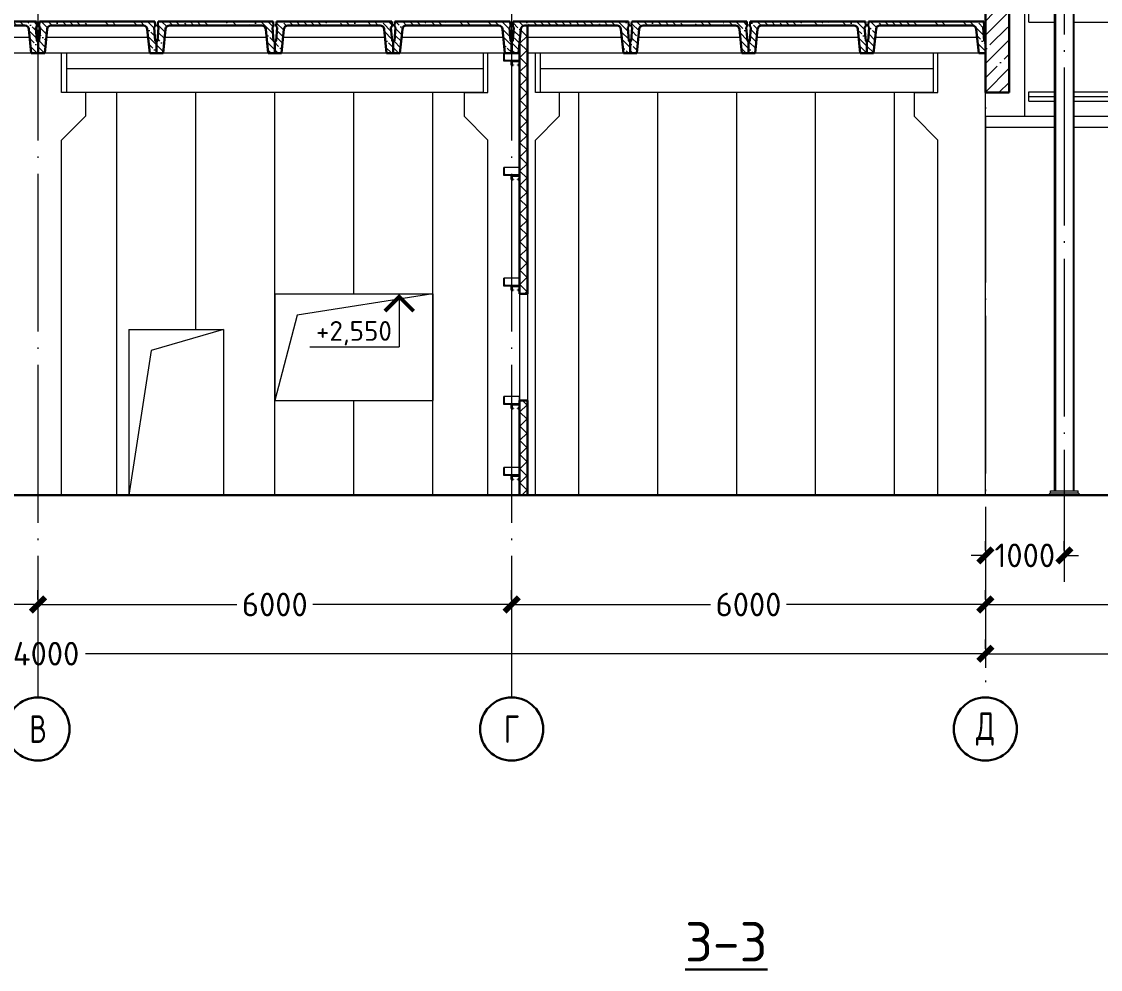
# Model space of a CAD drawing. Extents: x -965262 to 1142518, y -357520 to 71675.
# Drawn here: x -313554 to -299888, y -201504 to -189498 of the extents above; entities that cross this region are included whole.
import ezdxf

# ---------------------------------------------------------------- set-up
doc = ezdxf.new("R2010")
doc.units = 0
doc.header["$LTSCALE"] = 10
doc.linetypes.add('DOTE', pattern=[2.42, 2, -0.2, 0.02, -0.2])
doc.layers.get('0').update_dxf_attribs({"linetype": 'CONTINUOUS', "lineweight": 30})
doc.layers.get('Defpoints').update_dxf_attribs({"linetype": 'CONTINUOUS'})
doc.layers.add('DOTE', color=7, linetype='DOTE', lineweight=9)
doc.styles.add('GOST 2.304', font='isocpeur.ttf', dxfattribs={"width": 0.75, "height": 250})
doc.styles.get("Standard").update_dxf_attribs({"font": 'isocpeur.ttf', "height": 300})
doc.dimstyles.get("Standard").update_dxf_attribs({"dimscale": 100, "dimtxt": 300, "dimasz": 1.8, "dimexe": 1.8, "dimexo": 0.625, "dimgap": 0.9, "dimtad": 0, "dimdec": 0, "dimzin": 0, "dimdsep": 46, "dimtxsty": 'Standard', "dimblk": 'ARCHTICK', "dimcen": 0.9, "dimclrd": 256, "dimclre": 256, "dimclrt": 256, "dimadec": 0, "dimazin": 0, "dimtfac": 1, "dimtdec": 0, "dimtofl": 0, "dimtmove": 0, "dimatfit": 3, "dimfxl": 1, "dimtolj": 1, "dimtzin": 0, "dimlwd": 15, "dimlwe": 15, "dimarcsym": 0})

# ---------------------------------------------------------------- blocks, each defined once
blk = doc.blocks.new('Ось7')
at = {"lineweight": 15}
for p, q in [((1025615, 192677), (1025615, 203278)), ((1025636, 203278), (1025636, 192677)), ((1025978, 203269), (1025978, 192677)), ((1025999, 192677), (1025999, 203268)), ((1025538, 192639), (1025538, 192677)), ((1025538, 192677), (1026076, 192677)), ((1025538, 192639), (1026076, 192639)), ((1026076, 192639), (1026076, 192677))]:
    blk.add_line(p, q, dxfattribs=at)
blk = doc.blocks.new('y')
at = {"lineweight": 15}
h = blk.add_hatch(dxfattribs=at)
h.set_pattern_fill('ANSI35', color=256, scale=20, angle=90, style=0)
h.set_pattern_definition([(135, (-71939.62, 175751.51), (-89.80256, -89.80256), []), (135, (-71939.62, 175841.31), (-89.80256, -89.80256), [158.75, -31.75, 0, -31.75])])
edge = h.paths.add_edge_path()
edge.add_ellipse((16946, 173768), major_axis=(35.4, 35.4), ratio=1, start_angle=45, end_angle=129.2894)
edge.add_line((16896, 173773), (16866, 173468))
edge.add_line((16866, 173468), (16781, 173468))
edge.add_line((16781, 173468), (16781, 173608))
edge.add_line((16781, 173608), (16796, 173623))
edge.add_line((16796, 173623), (16809, 173793))
edge.add_line((16809, 173793), (16796, 173808))
edge.add_line((16796, 173808), (16801, 173868))
edge.add_line((16801, 173868), (18261, 173868))
edge.add_line((18261, 173868), (18265, 173808))
edge.add_line((18265, 173808), (18252, 173793))
edge.add_line((18252, 173793), (18266, 173623))
edge.add_line((18266, 173623), (18281, 173608))
edge.add_line((18281, 173608), (18281, 173468))
edge.add_line((18281, 173468), (18196, 173468))
edge.add_line((18196, 173468), (18165, 173773))
edge.add_ellipse((18115, 173768), major_axis=(-35.4, 35.4), ratio=1, start_angle=230.7106, end_angle=315)
edge.add_line((18115, 173818), (16946, 173818))
h.paths.add_polyline_path([(17611, 173818), (17451, 173818), (17451, 173868), (17611, 173868)], flags=17)
h.paths.add_polyline_path([(17961, 173818), (17801, 173818), (17801, 173868), (17961, 173868)], flags=17)
for p, q in [((16801, 173868), (16796, 173808)), ((18261, 173868), (16801, 173868)), ((18261, 173868), (18265, 173808)), ((16809, 173793), (16796, 173808)), ((16809, 173793), (16796, 173623)), ((16896, 173773), (16866, 173468)), ((18115, 173818), (16946, 173818)), ((18165, 173773), (18196, 173468)), ((18252, 173793), (18265, 173808)), ((18252, 173793), (18266, 173623)), ((16781, 173608), (16796, 173623)), ((16781, 173608), (16781, 173468)), ((18281, 173608), (18266, 173623)), ((18281, 173608), (18281, 173468)), ((18281, 173608), (18281, 173468)), ((16781, 173468), (16866, 173468)), ((18281, 173468), (18196, 173468))]:
    blk.add_line(p, q)
for p, q in [((18176, 173668), (16886, 173668)), ((18196, 173468), (16866, 173468))]:
    blk.add_line(p, q, dxfattribs=at)
for centre, start, end in [((16946, 173768), 90, 174.2894), ((18115, 173768), 5.7106, 90)]:
    blk.add_arc(centre, 50, start, end)
blk = doc.blocks.new('zz')
at = {"lineweight": 15}
for p, q in [((928557, 202751), (928557, 202933)), ((928557, 202754), (929057, 202754)), ((928557, 202751), (929057, 202751)), ((929442, 202754), (936749, 202754)), ((929442, 202751), (936749, 202751)), ((928557, 201395), (929057, 201395)), ((928557, 201213), (928557, 201395)), ((928557, 201303), (929057, 201303)), ((928557, 201215), (929057, 201215)), ((928557, 201213), (929057, 201213)), ((929442, 201395), (936749, 201395)), ((929442, 201303), (936749, 201303)), ((929442, 201215), (936749, 201215)), ((929442, 201213), (936749, 201213))]:
    blk.add_line(p, q, dxfattribs=at)
blk = doc.blocks.new('_ArchTick')
at = {"color": 0, "linetype": 'ByBlock', "lineweight": 0, "const_width": 0.4}
blk.add_lwpolyline([(-0.5, -0.5), (0.5, 0.5)], dxfattribs=at)
blk = doc.blocks.new('*D67')
at = {"lineweight": 15, "transparency": 16777216}
for p, q in [((-319346, -196820), (-319346, -196702)), ((-313346, -196820), (-313346, -196702)), ((-319346, -196882), (-316826, -196882)), ((-313346, -196882), (-315866, -196882))]:
    blk.add_line(p, q, dxfattribs=at)
at = {"layer": 'Defpoints', "color": 0, "lineweight": 15, "transparency": 16777216}
for p in [(-319346, -196882, 1451), (-313346, -196882), (-313346, -196882)]:
    blk.add_point(p, dxfattribs=at)
at = {"lineweight": 15, "transparency": 16777216, "xscale": 180, "yscale": 180, "zscale": 180, "rotation": 180}
blk.add_blockref('_ArchTick', (-319346, -196882), dxfattribs=at)
at = {"lineweight": 15, "transparency": 16777216, "xscale": 180, "yscale": 180, "zscale": 180}
blk.add_blockref('_ArchTick', (-313346, -196882), dxfattribs=at)
at = {"lineweight": 15, "transparency": 16777216, "insert": (-316346, -196882), "char_height": 300, "attachment_point": 5}
blk.add_mtext('\\A1;6000', dxfattribs=at)
blk = doc.blocks.new('*D68')
at = {"lineweight": 15, "transparency": 16777216}
for p, q in [((-313346, -196820), (-313346, -196702)), ((-307346, -196820), (-307346, -196702)), ((-313346, -196882), (-310826, -196882)), ((-307346, -196882), (-309866, -196882))]:
    blk.add_line(p, q, dxfattribs=at)
at = {"layer": 'Defpoints', "color": 0, "lineweight": 15, "transparency": 16777216}
for p in [(-313346, -196882, 1451), (-307346, -196882), (-307346, -196882)]:
    blk.add_point(p, dxfattribs=at)
at = {"lineweight": 15, "transparency": 16777216, "xscale": 180, "yscale": 180, "zscale": 180, "rotation": 180}
blk.add_blockref('_ArchTick', (-313346, -196882), dxfattribs=at)
at = {"lineweight": 15, "transparency": 16777216, "xscale": 180, "yscale": 180, "zscale": 180}
blk.add_blockref('_ArchTick', (-307346, -196882), dxfattribs=at)
at = {"lineweight": 15, "transparency": 16777216, "insert": (-310346, -196882), "char_height": 300, "attachment_point": 5}
blk.add_mtext('\\A1;6000', dxfattribs=at)
blk = doc.blocks.new('*D69')
at = {"lineweight": 15, "transparency": 16777216}
for p, q in [((-307346, -196820), (-307346, -196702)), ((-301346, -196820), (-301346, -196702)), ((-307346, -196882), (-304826, -196882)), ((-301346, -196882), (-303866, -196882))]:
    blk.add_line(p, q, dxfattribs=at)
at = {"layer": 'Defpoints', "color": 0, "lineweight": 15, "transparency": 16777216}
for p in [(-307346, -196882, 1451), (-301346, -196882), (-301346, -196882)]:
    blk.add_point(p, dxfattribs=at)
at = {"lineweight": 15, "transparency": 16777216, "xscale": 180, "yscale": 180, "zscale": 180, "rotation": 180}
blk.add_blockref('_ArchTick', (-307346, -196882), dxfattribs=at)
at = {"lineweight": 15, "transparency": 16777216, "xscale": 180, "yscale": 180, "zscale": 180}
blk.add_blockref('_ArchTick', (-301346, -196882), dxfattribs=at)
at = {"lineweight": 15, "transparency": 16777216, "insert": (-304346, -196882), "char_height": 300, "attachment_point": 5}
blk.add_mtext('\\A1;6000', dxfattribs=at)
blk = doc.blocks.new('*D70')
at = {"lineweight": 15, "transparency": 16777216}
for p, q in [((-301346, -196197), (-301346, -196080)), ((-300346, -196197), (-300346, -196080)), ((-301346, -196260), (-301526, -196260)), ((-300346, -196260), (-300166, -196260))]:
    blk.add_line(p, q, dxfattribs=at)
at = {"layer": 'Defpoints', "color": 0, "lineweight": 15, "transparency": 16777216}
for p in [(-301346, -196260, 1451), (-300346, -196260), (-300346, -196260)]:
    blk.add_point(p, dxfattribs=at)
at = {"lineweight": 15, "transparency": 16777216, "xscale": 180, "yscale": 180, "zscale": 180}
blk.add_blockref('_ArchTick', (-301346, -196260), dxfattribs=at)
at = {"lineweight": 15, "transparency": 16777216, "xscale": 180, "yscale": 180, "zscale": 180, "rotation": 180}
blk.add_blockref('_ArchTick', (-300346, -196260), dxfattribs=at)
at = {"lineweight": 15, "transparency": 16777216, "insert": (-300846, -196260), "char_height": 300, "attachment_point": 5}
blk.add_mtext('\\A1;1000', dxfattribs=at)
blk = doc.blocks.new('*D71')
at = {"lineweight": 15, "transparency": 16777216}
for p, q in [((-301346, -196820), (-301346, -196702)), ((-295346, -196820), (-295346, -196702)), ((-301346, -196882), (-298826, -196882)), ((-295346, -196882), (-297866, -196882))]:
    blk.add_line(p, q, dxfattribs=at)
at = {"layer": 'Defpoints', "color": 0, "lineweight": 15, "transparency": 16777216}
for p in [(-301346, -196882, 1451), (-295346, -196882), (-295346, -196882)]:
    blk.add_point(p, dxfattribs=at)
at = {"lineweight": 15, "transparency": 16777216, "xscale": 180, "yscale": 180, "zscale": 180, "rotation": 180}
blk.add_blockref('_ArchTick', (-301346, -196882), dxfattribs=at)
at = {"lineweight": 15, "transparency": 16777216, "xscale": 180, "yscale": 180, "zscale": 180}
blk.add_blockref('_ArchTick', (-295346, -196882), dxfattribs=at)
at = {"lineweight": 15, "transparency": 16777216, "insert": (-298346, -196882), "char_height": 300, "attachment_point": 5}
blk.add_mtext('\\A1;6000', dxfattribs=at)
blk = doc.blocks.new('*D72')
at = {"lineweight": 15, "transparency": 16777216}
for p, q in [((-325346, -197443), (-325346, -197325)), ((-301346, -197443), (-301346, -197325)), ((-325346, -197505), (-313946, -197505)), ((-301346, -197505), (-312746, -197505))]:
    blk.add_line(p, q, dxfattribs=at)
at = {"layer": 'Defpoints', "color": 0, "lineweight": 15, "transparency": 16777216}
for p in [(-325346, -197505), (-301346, -197505), (-301346, -197505)]:
    blk.add_point(p, dxfattribs=at)
at = {"lineweight": 15, "transparency": 16777216, "xscale": 180, "yscale": 180, "zscale": 180, "rotation": 180}
blk.add_blockref('_ArchTick', (-325346, -197505), dxfattribs=at)
at = {"lineweight": 15, "transparency": 16777216, "xscale": 180, "yscale": 180, "zscale": 180}
blk.add_blockref('_ArchTick', (-301346, -197505), dxfattribs=at)
at = {"lineweight": 15, "transparency": 16777216, "insert": (-313346, -197505), "char_height": 300, "attachment_point": 5}
blk.add_mtext('\\A1;24000', dxfattribs=at)
blk = doc.blocks.new('*D79')
at = {"lineweight": 15, "transparency": 16777216}
for p, q in [((-301346, -196833), (-301346, -197685)), ((-301346, -197505), (-283431, -197505)), ((-264346, -197505), (-282261, -197505)), ((-264346, -197568), (-264346, -197685))]:
    blk.add_line(p, q, dxfattribs=at)
at = {"layer": 'Defpoints', "color": 0, "lineweight": 15, "transparency": 16777216}
for p in [(-301346, -196770), (-264346, -197505), (-264346, -197505)]:
    blk.add_point(p, dxfattribs=at)
at = {"lineweight": 15, "transparency": 16777216, "xscale": 180, "yscale": 180, "zscale": 180, "rotation": 180}
blk.add_blockref('_ArchTick', (-301346, -197505), dxfattribs=at)
at = {"lineweight": 15, "transparency": 16777216, "xscale": 180, "yscale": 180, "zscale": 180}
blk.add_blockref('_ArchTick', (-264346, -197505), dxfattribs=at)
at = {"lineweight": 15, "transparency": 16777216, "insert": (-282846, -197505), "char_height": 300, "attachment_point": 5}
blk.add_mtext('\\A1;37000', dxfattribs=at)

msp = doc.modelspace()

# ---------------------------------------------------------------- hatches: boundary and pattern name
at = {"lineweight": 15}
h = msp.add_hatch(dxfattribs=at)
h.set_pattern_fill('ANSI35', color=256, scale=40)
h.set_pattern_definition([(45, (-301197.93, -183776.57), (-179.605, 179.605), []), (45, (-301018.32, -183776.57), (-179.605, 179.605), [317.5, -63.5, 0, -63.5])])
h.paths.add_polyline_path([(-301346, -183798.3), (-301046, -183798.3, 0.3333333)])
h.paths.add_polyline_path([(-301346, -185578.3), (-301046, -185578.3), (-301046, -183798.3), (-301346, -183798.3)])
h.paths.add_polyline_path([(-301346, -190398.3), (-301046, -190398.3), (-301046, -188598.3), (-301346, -188598.3)])
at = {"lineweight": 0}
h = msp.add_hatch(dxfattribs=at)
h.set_pattern_fill('ANSI35', color=256, scale=20, angle=90, style=0)
h.set_pattern_definition([(135, (-324126.71, -363366.05), (-89.80256, -89.80256), []), (135, (-324126.71, -363276.25), (-89.80256, -89.80256), [158.75, -31.75, 0, -31.75])])
edge = h.paths.add_edge_path()
edge.add_ellipse((-307180.8, -189598.3), major_axis=(35.4, 35.4), ratio=1, start_angle=45, end_angle=129.28941)
edge.add_line((-307230.5, -189593.3), (-307261, -189898.3))
edge.add_line((-307261, -189898.3), (-307346, -189898.3))
edge.add_line((-307346, -189898.3), (-307346, -189758.3))
edge.add_line((-307346, -189758.3), (-307330.9, -189743.3))
edge.add_line((-307330.9, -189743.3), (-307317.8, -189573.3))
edge.add_line((-307317.8, -189573.3), (-307330.6, -189558.3))
edge.add_line((-307330.6, -189558.3), (-307326, -189498.3))
edge.add_line((-307326, -189498.3), (-305866, -189498.3))
edge.add_line((-305866, -189498.3), (-305861.4, -189558.3))
edge.add_line((-305861.4, -189558.3), (-305874.3, -189573.3))
edge.add_line((-305874.3, -189573.3), (-305861.2, -189743.3))
edge.add_line((-305861.2, -189743.3), (-305846, -189758.3))
edge.add_line((-305846, -189758.3), (-305846, -189898.3))
edge.add_line((-305846, -189898.3), (-305931, -189898.3))
edge.add_line((-305931, -189898.3), (-305961.5, -189593.3))
edge.add_ellipse((-306011.3, -189598.3), major_axis=(-35.4, 35.4), ratio=1, start_angle=230.71059, end_angle=315)
edge.add_line((-306011.3, -189548.3), (-307180.8, -189548.3))
at = {"lineweight": 15}
h = msp.add_hatch(dxfattribs=at)
h.set_pattern_fill('ANSI37', color=30, scale=40, angle=90)
h.set_pattern_definition([(135, (-339032.66, -366864.93), (-89.80256, -89.80256), []), (225, (-339032.66, -366864.93), (89.80256, -89.80256), [])])
h.paths.add_polyline_path([(-307146, -189548.3), (-307180.8, -189548.3, 0.3853136), (-307230.5, -189593.3), (-307246, -189748.3), (-307246, -192948.3), (-307146, -192948.3)])
h.paths.add_polyline_path([(-307146, -194298.3), (-307246, -194298.3), (-307246, -195498.3), (-307146, -195498.3)])

# ---------------------------------------------------------------- linework, layer by layer
for p, q in [((-301346, -195498.3, -4711.1), (-301346, -185098.3, -4711.1)), ((-313046, -190398.3, -4711.1), (-313046, -189898.3, -4711.1)), ((-307706, -189898.3, -4711.1), (-312986, -189898.3, -4711.1)), ((-312986, -189898.3, -4711.1), (-312986, -190098.3, -4711.1)), ((-307706, -189898.3, -4711.1), (-307706, -190098.3, -4711.1)), ((-307646, -190398.3, -4711.1), (-307646, -189898.3, -4711.1)), ((-307246, -189898.3, -4711.1), (-307446, -189898.3, -4711.1)), ((-307446, -189998.3, -4711.1), (-307446, -189898.3, -4711.1)), ((-307438, -189978.3, -4711.1), (-307438, -189902.3, -4711.1)), ((-307246, -189998.3, -4711.1), (-307246, -189898.3, -4711.1)), ((-307046, -190398.3, -4711.1), (-307046, -189898.3, -4711.1)), ((-302006, -189898.3, -4711.1), (-306986, -189898.3, -4711.1)), ((-306986, -189898.3, -4711.1), (-306986, -190098.3, -4711.1)), ((-302006, -189898.3, -4711.1), (-302006, -190098.3, -4711.1)), ((-301946, -190398.3, -4711.1), (-301946, -189898.3, -4711.1)), ((-307246, -189998.3, -4711.1), (-307446, -189998.3, -4711.1)), ((-307246, -189990.3, -4711.1), (-307426, -189990.3, -4711.1)), ((-307346, -189998.3, -4711.1), (-307346, -189994.3, -4711.1)), ((-307706, -190098.3, -4711.1), (-312986, -190098.3, -4711.1)), ((-312986, -190098.3, -4711.1), (-312986, -190398.3, -4711.1)), ((-307706, -190098.3, -4711.1), (-307706, -190398.3, -4711.1)), ((-302006, -190098.3, -4711.1), (-306986, -190098.3, -4711.1)), ((-306986, -190098.3, -4711.1), (-306986, -190398.3, -4711.1)), ((-302006, -190098.3, -4711.1), (-302006, -190398.3, -4711.1)), ((-312746, -190398.3, -4711.1), (-313046, -190398.3, -4711.1)), ((-307706, -190398.3, -4711.1), (-312986, -190398.3, -4711.1)), ((-312746, -190398.3, -4711.1), (-312746, -190698.3, -4711.1)), ((-312746, -190398.3, -4711.1), (-312746, -190682.7, -4711.1)), ((-307946, -190398.3, -4711.1), (-307946, -190698.3, -4711.1)), ((-307946, -190398.3, -4711.1), (-307946, -190682.7, -4711.1)), ((-307946, -190398.3, -4711.1), (-307646, -190398.3, -4711.1)), ((-306746, -190398.3, -4711.1), (-307046, -190398.3, -4711.1)), ((-302006, -190398.3, -4711.1), (-306986, -190398.3, -4711.1)), ((-306746, -190398.3, -4711.1), (-306746, -190698.3, -4711.1)), ((-306746, -190398.3, -4711.1), (-306746, -190682.7, -4711.1)), ((-302246, -190398.3, -4711.1), (-302246, -190698.3, -4711.1)), ((-302246, -190398.3, -4711.1), (-302246, -190682.7, -4711.1)), ((-302246, -190398.3, -4711.1), (-301946, -190398.3, -4711.1)), ((-313046, -190998.3, -4711.1), (-312746, -190698.3, -4711.1)), ((-307646, -190998.3, -4711.1), (-307946, -190698.3, -4711.1)), ((-307046, -190998.3, -4711.1), (-306746, -190698.3, -4711.1)), ((-301946, -190998.3, -4711.1), (-302246, -190698.3, -4711.1)), ((-313046, -195498.3, -4711.1), (-313046, -190998.3, -4711.1)), ((-307646, -195498.3, -4711.1), (-307646, -190998.3, -4711.1)), ((-307046, -195498.3, -4711.1), (-307046, -190998.3, -4711.1)), ((-301946, -195498.3, -4711.1), (-301946, -190998.3, -4711.1)), ((-307246, -191348.3, -4711.1), (-307446, -191348.3, -4711.1)), ((-307446, -191448.3, -4711.1), (-307446, -191348.3, -4711.1)), ((-307246, -191448.3, -4711.1), (-307446, -191448.3, -4711.1)), ((-307438, -191428.3, -4711.1), (-307438, -191352.3, -4711.1)), ((-307246, -191440.3, -4711.1), (-307426, -191440.3, -4711.1)), ((-307346, -191448.3, -4711.1), (-307346, -191444.3, -4711.1)), ((-307246, -191448.3, -4711.1), (-307246, -191348.3, -4711.1)), ((-307246, -192748.3, -4711.1), (-307446, -192748.3, -4711.1)), ((-307446, -192848.3, -4711.1), (-307446, -192748.3, -4711.1)), ((-307438, -192828.3, -4711.1), (-307438, -192752.3, -4711.1)), ((-307246, -192848.3, -4711.1), (-307246, -192748.3, -4711.1)), ((-308769.9, -192948.3, -4711.1), (-308769.9, -193617.6, -4711.1)), ((-307246, -192848.3, -4711.1), (-307446, -192848.3, -4711.1)), ((-307246, -192840.3, -4711.1), (-307426, -192840.3, -4711.1)), ((-307346, -192848.3, -4711.1), (-307346, -192844.3, -4711.1)), ((-307246, -194248.3, -4711.1), (-307446, -194248.3, -4711.1)), ((-307446, -194348.3, -4711.1), (-307446, -194248.3, -4711.1)), ((-307438, -194328.3, -4711.1), (-307438, -194252.3, -4711.1)), ((-307246, -194348.3, -4711.1), (-307246, -194248.3, -4711.1)), ((-307246, -194348.3, -4711.1), (-307446, -194348.3, -4711.1)), ((-307246, -194340.3, -4711.1), (-307426, -194340.3, -4711.1)), ((-307346, -194348.3, -4711.1), (-307346, -194344.3, -4711.1)), ((-307246, -195148.3, -4711.1), (-307446, -195148.3, -4711.1)), ((-307446, -195248.3, -4711.1), (-307446, -195148.3, -4711.1)), ((-307246, -195248.3, -4711.1), (-307446, -195248.3, -4711.1)), ((-307438, -195228.3, -4711.1), (-307438, -195152.3, -4711.1)), ((-307246, -195240.3, -4711.1), (-307426, -195240.3, -4711.1)), ((-307346, -195248.3, -4711.1), (-307346, -195244.3, -4711.1)), ((-307246, -195248.3, -4711.1), (-307246, -195148.3, -4711.1)), ((-300521, -195468.3, -4711.1), (-300549.8, -195497, -4711.1)), ((-300171, -195468.3, -4711.1), (-300142.3, -195497, -4711.1))]:
    msp.add_line(p, q, dxfattribs=at)
at = {"color": 30, "lineweight": 5}
for p, q in [((-300846, -190695.3, -4711.1), (-300846, -188519.4, -4711.1)), ((-312346, -195498.3, -4711.1), (-312346, -190398.3, -4711.1)), ((-311346, -193398.3, -4711.1), (-311346, -190398.3, -4711.1)), ((-310346, -195498.3, -4711.1), (-310346, -190398.3, -4711.1)), ((-309346, -192948.3, -4711.1), (-309346, -190398.3, -4711.1)), ((-308346, -195498.3, -4711.1), (-308346, -190398.3, -4711.1)), ((-306496, -195498.3, -4711.1), (-306496, -190398.3, -4711.1)), ((-305496, -195498.3, -4711.1), (-305496, -190398.3, -4711.1)), ((-304496, -195498.3, -4711.1), (-304496, -190398.3, -4711.1)), ((-303496, -195498.3, -4711.1), (-303496, -190398.3, -4711.1)), ((-302496, -195498.3, -4711.1), (-302496, -190398.3, -4711.1)), ((-309346, -195498.3, -4711.1), (-309346, -194298.3, -4711.1))]:
    msp.add_line(p, q, dxfattribs=at)
for p, q in [((-301346, -190398.3, -4711.1), (-301346, -188598.3, -4711.1)), ((-301046, -190398.3, -4711.1), (-301046, -188598.3, -4711.1)), ((-307326, -189498.3, -4711.1), (-307330.6, -189558.3, -4711.1)), ((-305866, -189498.3, -4711.1), (-307326, -189498.3, -4711.1)), ((-305866, -189498.3, -4711.1), (-305861.4, -189558.3, -4711.1)), ((-307317.8, -189573.3, -4711.1), (-307330.9, -189743.3, -4711.1)), ((-307317.8, -189573.3, -4711.1), (-307330.6, -189558.3, -4711.1)), ((-307230.5, -189593.3, -4711.1), (-307261, -189898.3, -4711.1)), ((-306011.3, -189548.3, -4711.1), (-307180.8, -189548.3, -4711.1)), ((-305961.5, -189593.3, -4711.1), (-305931, -189898.3, -4711.1)), ((-305874.3, -189573.3, -4711.1), (-305861.4, -189558.3, -4711.1)), ((-305874.3, -189573.3, -4711.1), (-305861.2, -189743.3, -4711.1)), ((-307346, -189758.3, -4711.1), (-307330.9, -189743.3, -4711.1)), ((-307346, -189758.3, -4711.1), (-307346, -189898.3, -4711.1)), ((-305846, -189758.3, -4711.1), (-305861.2, -189743.3, -4711.1)), ((-305846, -189758.3, -4711.1), (-305846, -189898.3, -4711.1)), ((-305846, -189758.3, -4711.1), (-305846, -189898.3, -4711.1)), ((-307346, -189898.3, -4711.1), (-307261, -189898.3, -4711.1)), ((-305846, -189898.3, -4711.1), (-305931, -189898.3, -4711.1)), ((-307346, -190048.3, -4711.1), (-307346, -189998.3, -4711.1)), ((-307346, -189998.3, -4711.1), (-307246, -189998.3, -4711.1)), ((-307326, -190048.3, -4711.1), (-307346, -190048.3, -4711.1)), ((-307248.3, -190000.6, -4711.1), (-307343.7, -190000.6, -4711.1)), ((-307343.7, -190000.6, -4711.1), (-307343.7, -190046, -4711.1)), ((-307343.7, -190046, -4711.1), (-307326, -190046, -4711.1)), ((-307326, -190046, -4711.1), (-307326, -190048.3, -4711.1)), ((-307266, -190048.3, -4711.1), (-307266, -190046, -4711.1)), ((-307266, -190046, -4711.1), (-307248.3, -190046, -4711.1)), ((-307246, -190048.3, -4711.1), (-307266, -190048.3, -4711.1)), ((-307248.3, -190046, -4711.1), (-307248.3, -190000.6, -4711.1)), ((-307246, -189998.3, -4711.1), (-307246, -190048.3, -4711.1)), ((-301346, -190398.3, -4711.1), (-301046, -190398.3, -4711.1)), ((-307346, -191498.3, -4711.1), (-307346, -191448.3, -4711.1)), ((-307346, -191448.3, -4711.1), (-307246, -191448.3, -4711.1)), ((-307248.3, -191450.6, -4711.1), (-307343.7, -191450.6, -4711.1)), ((-307343.7, -191450.6, -4711.1), (-307343.7, -191496, -4711.1)), ((-307248.3, -191496, -4711.1), (-307248.3, -191450.6, -4711.1)), ((-307246, -191448.3, -4711.1), (-307246, -191498.3, -4711.1)), ((-307326, -191498.3, -4711.1), (-307346, -191498.3, -4711.1)), ((-307343.7, -191496, -4711.1), (-307326, -191496, -4711.1)), ((-307326, -191496, -4711.1), (-307326, -191498.3, -4711.1)), ((-307266, -191498.3, -4711.1), (-307266, -191496, -4711.1)), ((-307266, -191496, -4711.1), (-307248.3, -191496, -4711.1)), ((-307246, -191498.3, -4711.1), (-307266, -191498.3, -4711.1)), ((-307346, -192898.3, -4711.1), (-307346, -192848.3, -4711.1)), ((-307346, -192848.3, -4711.1), (-307246, -192848.3, -4711.1)), ((-307326, -192898.3, -4711.1), (-307346, -192898.3, -4711.1)), ((-307248.3, -192850.6, -4711.1), (-307343.7, -192850.6, -4711.1)), ((-307343.7, -192850.6, -4711.1), (-307343.7, -192896, -4711.1)), ((-307343.7, -192896, -4711.1), (-307326, -192896, -4711.1)), ((-307326, -192896, -4711.1), (-307326, -192898.3, -4711.1)), ((-307266, -192898.3, -4711.1), (-307266, -192896, -4711.1)), ((-307266, -192896, -4711.1), (-307248.3, -192896, -4711.1)), ((-307246, -192898.3, -4711.1), (-307266, -192898.3, -4711.1)), ((-307248.3, -192896, -4711.1), (-307248.3, -192850.6, -4711.1)), ((-307246, -192848.3, -4711.1), (-307246, -192898.3, -4711.1)), ((-307346, -194398.3, -4711.1), (-307346, -194348.3, -4711.1)), ((-307346, -194348.3, -4711.1), (-307246, -194348.3, -4711.1)), ((-307326, -194398.3, -4711.1), (-307346, -194398.3, -4711.1)), ((-307248.3, -194350.6, -4711.1), (-307343.7, -194350.6, -4711.1)), ((-307343.7, -194350.6, -4711.1), (-307343.7, -194396, -4711.1)), ((-307343.7, -194396, -4711.1), (-307326, -194396, -4711.1)), ((-307326, -194396, -4711.1), (-307326, -194398.3, -4711.1)), ((-307266, -194398.3, -4711.1), (-307266, -194396, -4711.1)), ((-307266, -194396, -4711.1), (-307248.3, -194396, -4711.1)), ((-307246, -194398.3, -4711.1), (-307266, -194398.3, -4711.1)), ((-307248.3, -194396, -4711.1), (-307248.3, -194350.6, -4711.1)), ((-307246, -194348.3, -4711.1), (-307246, -194398.3, -4711.1)), ((-307346, -195298.3, -4711.1), (-307346, -195248.3, -4711.1)), ((-307346, -195248.3, -4711.1), (-307246, -195248.3, -4711.1)), ((-307248.3, -195250.6, -4711.1), (-307343.7, -195250.6, -4711.1)), ((-307343.7, -195250.6, -4711.1), (-307343.7, -195296, -4711.1)), ((-307248.3, -195296, -4711.1), (-307248.3, -195250.6, -4711.1)), ((-307246, -195248.3, -4711.1), (-307246, -195298.3, -4711.1)), ((-307326, -195298.3, -4711.1), (-307346, -195298.3, -4711.1)), ((-307343.7, -195296, -4711.1), (-307326, -195296, -4711.1)), ((-307326, -195296, -4711.1), (-307326, -195298.3, -4711.1)), ((-307266, -195298.3, -4711.1), (-307266, -195296, -4711.1)), ((-307266, -195296, -4711.1), (-307248.3, -195296, -4711.1)), ((-307246, -195298.3, -4711.1), (-307266, -195298.3, -4711.1))]:
    msp.add_line(p, q)
at = {"color": 30}
for p, q in [((-307146, -192948.3, -4711.1), (-307146, -189548.3, -4711.1)), ((-307246, -192948.3, -4711.1), (-307246, -189748.3, -4711.1)), ((-307246, -192948.3, -4711.1), (-307146, -192948.3, -4711.1)), ((-307246, -195498.3, -4711.1), (-307246, -194298.3, -4711.1)), ((-307246, -194298.3, -4711.1), (-307146, -194298.3, -4711.1)), ((-307146, -195498.3, -4711.1), (-307146, -194298.3, -4711.1))]:
    msp.add_line(p, q, dxfattribs=at)
at = {"lineweight": 0}
for p, q in [((-305951, -189698.3, -4711.1), (-307146, -189698.3, -4711.1)), ((-307246, -189898.3, -4711.1), (-307261, -189898.3, -4711.1)), ((-305931, -189898.3, -4711.1), (-307146, -189898.3, -4711.1))]:
    msp.add_line(p, q, dxfattribs=at)
at = {"color": 30, "lineweight": 15, "extrusion": (1.83697e-16, 0, -1)}
for p, q in [((-301346, -190695.3, -4711.1), (-300471, -190695.3, -4711.1)), ((-300221, -190695.3, -4711.1), (-289471, -190695.3, -4711.1)), ((-301346, -190835.3, -4711.1), (-300471, -190835.3, -4711.1)), ((-300221, -190835.3, -4711.1), (-289471, -190835.3, -4711.1)), ((-312196, -193398.3, -4711.1), (-310996, -193398.3, -4711.1))]:
    msp.add_line(p, q, dxfattribs=at)
at = {"color": 30, "lineweight": 15}
for p, q in [((-301346, -190695.3, -4711.1), (-301346, -190835.3, -4711.1)), ((-310346, -192948.3, -4711.1), (-308346, -192948.3, -4711.1)), ((-308346, -192948.3, -4711.1), (-310064, -193215.3, -4711.1)), ((-307246, -192948.3, -4711.1), (-307246, -194298.3, -4711.1)), ((-307146, -192948.3, -4711.1), (-307146, -194298.3, -4711.1)), ((-310064, -193215.3, -4711.1), (-310346, -194298.3, -4711.1)), ((-310996, -193398.3, -4711.1), (-311914, -193665.3, -4711.1)), ((-311914, -193665.3, -4711.1), (-312196, -195498.3, -4711.1)), ((-310346, -194298.3, -4711.1), (-308346, -194298.3, -4711.1))]:
    msp.add_line(p, q, dxfattribs=at)
at = {"color": 30, "lineweight": 15, "ltscale": 100}
for p, q in [((-310346, -192948.3, -4711.1), (-310346, -194298.3, -4711.1)), ((-308346, -192948.3, -4711.1), (-308346, -194298.3, -4711.1)), ((-312196, -193398.3, -4711.1), (-312196, -195498.3, -4711.1)), ((-310996, -193398.3, -4711.1), (-310996, -195498.3, -4711.1))]:
    msp.add_line(p, q, dxfattribs=at)
at = {"lineweight": 15, "ltscale": 0.3}
msp.add_line((-309902.3, -193617.6, -4711.1), (-308769.9, -193617.6, -4711.1), dxfattribs=at)
at = {"extrusion": (1.83697e-16, 0, -1)}
msp.add_line((-336756, -195498.3, -4711.1), (-264911, -195498.3, -4711.1), dxfattribs=at)
at = {"lineweight": 15, "const_width": 50, "elevation": -4711.1}
msp.add_lwpolyline([(-308952.2, -193165.9), (-308769.9, -192983.6), (-308587.6, -193165.9)], dxfattribs=at)
for centre, start, end in [((-307180.8, -189598.3, -4711.1), 90, 174.28941), ((-306011.3, -189598.3, -4711.1), 5.71059, 90)]:
    msp.add_arc(centre, 50, start, end)
at = {"lineweight": 15}
for centre, radius, start, end in [((-307442, -189902.3, -4711.1), 4, 0, 90), ((-307426, -189978.3, -4711.1), 12, 180, 270), ((-307350, -189994.3, -4711.1), 4, 0, 90), ((-307442, -191352.3, -4711.1), 4, 0, 90), ((-307426, -191428.3, -4711.1), 12, 180, 270), ((-307350, -191444.3, -4711.1), 4, 0, 90), ((-307442, -192752.3, -4711.1), 4, 0, 90), ((-307426, -192828.3, -4711.1), 12, 180, 270), ((-307350, -192844.3, -4711.1), 4, 0, 90), ((-307442, -194252.3, -4711.1), 4, 0, 90), ((-307426, -194328.3, -4711.1), 12, 180, 270), ((-307350, -194344.3, -4711.1), 4, 0, 90), ((-307442, -195152.3, -4711.1), 4, 0, 90), ((-307426, -195228.3, -4711.1), 12, 180, 270), ((-307350, -195244.3, -4711.1), 4, 0, 90)]:
    msp.add_arc(centre, radius, start, end, dxfattribs=at)
at = {"layer": 'DOTE', "ltscale": 100}
for p, q in [((-301346, -183544.3, -4711.1), (-301346, -198059.6, -4711.1)), ((-313346, -184165.5, -4711.1), (-313346, -198059.6, -4711.1)), ((-307346, -184165.5, -4711.1), (-307346, -198059.6, -4711.1)), ((-300346, -187661.6, -2020.9), (-300346, -196595.9, -1451.3))]:
    msp.add_line(p, q, dxfattribs=at)
at = {"layer": 'DOTE', "linetype": 'Continuous', "lineweight": 30}
for centre in [(-313346, -198459.6, -4711.1), (-307346, -198459.6, -4711.1), (-301346, -198459.6, -4711.1)]:
    msp.add_circle(centre, 400, dxfattribs=at)

# ---------------------------------------------------------------- block references
at = {"color": 6, "xscale": 0.65, "yscale": 0.65, "zscale": 0.65}
for name, p in [('Ось7', (-967120.7, -320683.5, -4711.1)), ('zz', (-904358.1, -321295.8, -4711.1))]:
    msp.add_blockref(name, p, dxfattribs=at)
at = {"lineweight": 15}
for p in [(-331626.7, -363366.1, -4711.1), (-330126.7, -363366.1, -4711.1), (-328626.7, -363366.1, -4711.1), (-327126.7, -363366.1, -4711.1), (-325626.7, -363366.1, -4711.1), (-322626.7, -363366.1, -4711.1), (-321126.7, -363366.1, -4711.1), (-319626.7, -363366.1, -4711.1)]:
    msp.add_blockref('y', p, dxfattribs=at)

# ---------------------------------------------------------------- texts
at = {"style": 'GOST 2.304'}
msp.add_text('+2,550', height=250, dxfattribs=at).set_placement((-309824.5, -193541.7, -4711.1))
at = {"insert": (-304628.2, -201154.2, -1451.3), "char_height": 500, "width": 28355.189, "attachment_point": 5, "style": 'GOST 2.304'}
msp.add_mtext('{\\W1;\\L3-3}', dxfattribs=at)
at = {"layer": 'DOTE', "linetype": 'Continuous', "lineweight": 30, "ltscale": 100, "char_height": 350, "width": 800, "attachment_point": 5, "style": 'GOST 2.304'}
for s, insert in [('Д', (-301346, -198459.6, -4711.1)), ('В', (-313346, -198459.6, -4711.1)), ('Г', (-307346, -198459.6, -4711.1))]:
    msp.add_mtext(s, dxfattribs=dict(at, insert=insert))

# ---------------------------------------------------------------- dimensions: what is measured, and where the dimension line sits
at = {"lineweight": 15}
for base, p1, p2, picture, middle in [((-300346, -196259.6, -4711.1), (-301346, -196259.6, -3259.8), (-300346, -196259.6, -4711.1), '*D70', (-300846, -196259.6, -4711.1)), ((-313346, -196882.3, -4711.1), (-319346, -196882.3, -3259.8), (-313346, -196882.3, -4711.1), '*D67', (-316346, -196882.3, -4711.1)), ((-307346, -196882.3, -4711.1), (-313346, -196882.3, -3259.8), (-307346, -196882.3, -4711.1), '*D68', (-310346, -196882.3, -4711.1)), ((-301346, -196882.3, -4711.1), (-307346, -196882.3, -3259.8), (-301346, -196882.3, -4711.1), '*D69', (-304346, -196882.3, -4711.1)), ((-295346, -196882.3, -4711.1), (-301346, -196882.3, -3259.8), (-295346, -196882.3, -4711.1), '*D71', (-298346, -196882.3, -4711.1)), ((-264346, -197505.1, -3259.8), (-301346, -196770.1, -3259.8), (-264346, -197505.1, -3259.8), '*D79', (-282846, -197505.1, -3259.8)), ((-301346, -197505.1, -3259.8), (-325346, -197505.1, -3259.8), (-301346, -197505.1, -3259.8), '*D72', (-313346, -197505.1, -3259.8))]:
    dim = msp.add_linear_dim(base=base, p1=p1, p2=p2, dimstyle='Standard', dxfattribs=at)
    dim.commit()
    dim.dimension.update_dxf_attribs({"geometry": picture, "text_midpoint": middle})

doc.saveas('drawing.dxf')
